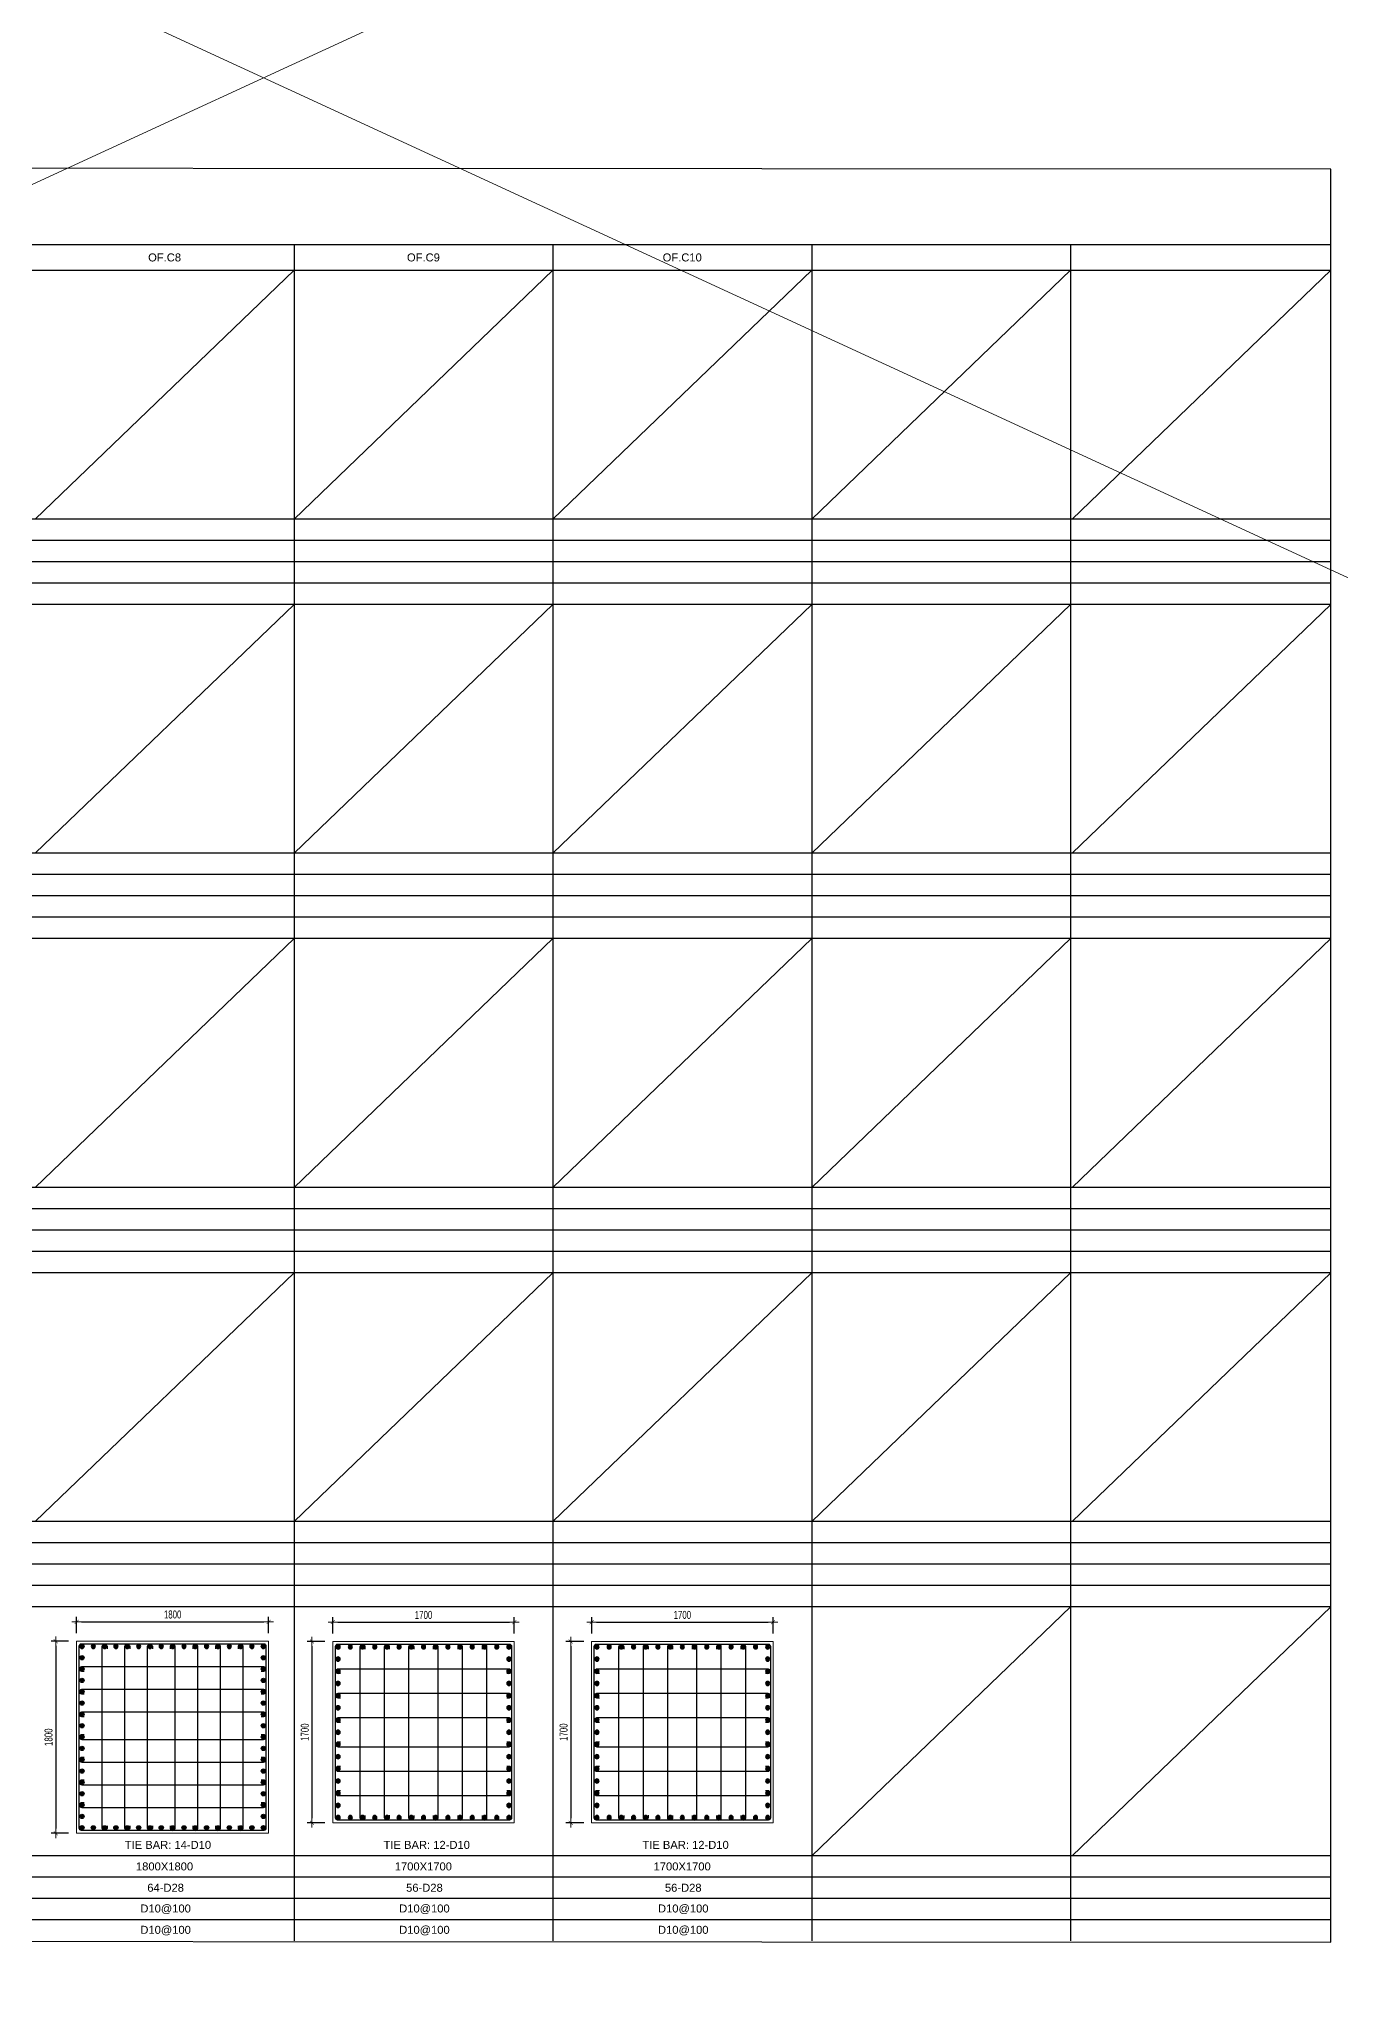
# Model space of a CAD drawing. Header units: millimetres. Extents: x 61878 to 380960, y -19809 to 191918.
# Drawn here: x 339694 to 351893, y 49083 to 67508 of the extents above; entities that cross this region are included whole.
import ezdxf
from ezdxf.enums import TextEntityAlignment as Align

# ---------------------------------------------------------------- set-up
doc = ezdxf.new("R2010")
doc.units = ezdxf.units.MM
doc.linetypes.add('CENTER2', pattern=[1.125, 0.75, -0.125, 0.125, -0.125])
doc.layers.get('Defpoints').update_dxf_attribs({"color": 151, "lineweight": 9})
for name, color, linetype in [('2', 2, 'Continuous'), ('A-ANNO-LEAD', 4, 'Continuous'), ('CEN', 1, 'CENTER2'), ('STL', 3, 'Continuous'), ('TIT1', 3, 'Continuous')]:
    doc.layers.add(name, color=color, linetype=linetype)
doc.layers.add('NDC_S_CONTINUOUS', color=3, linetype='Continuous', lineweight=20)
doc.layers.add('NDC_S_DIM', color=1, linetype='Continuous', lineweight=15)
doc.styles.add('NDC_ARIAL', font='arial.ttf', dxfattribs={"width": 0.85})
doc.styles.add('NDC_DIM', font='', dxfattribs={"width": 0.75})
doc.styles.get('NDC_DIM').set_extended_font_data('Dotum')
doc.dimstyles.new('NDC_dim_30', dxfattribs={"dimscale": 30, "dimtxt": 2.5, "dimasz": 1.5, "dimexe": 1.5, "dimexo": 2.5, "dimgap": 1, "dimtad": 1, "dimdec": 0, "dimzin": 0, "dimdsep": 46, "dimtxsty": 'NDC_DIM', "dimblk": 'DIMMARK', "dimcen": 0.09, "dimdle": 1.2, "dimclrd": 1, "dimclre": 1, "dimclrt": 3, "dimadec": 0, "dimazin": 0, "dimtfac": 1, "dimtdec": 0, "dimtix": 1, "dimtofl": 0, "dimtmove": 0, "dimatfit": 3, "dimfxl": 8, "dimfxlon": 1, "dimtolj": 1, "dimtzin": 0, "dimarcsym": 0})

# ---------------------------------------------------------------- blocks, each defined once
blk = doc.blocks.new('DIMMARK')
at = {"layer": 'NDC_S_DIM', "color": 1}
blk.add_line((-1.5, 0), (1, 0), dxfattribs=at)
at = {"layer": 'NDC_S_DIM', "color": 2, "const_width": 0.1}
blk.add_lwpolyline([(-0.42, -0.42), (0.42, 0.42)], dxfattribs=at)
blk = doc.blocks.new('*D1835')
at = {"layer": 'Defpoints', "color": 0, "ltscale": 40, "transparency": 16777216}
for p in [(341844, 52673), (340044, 52491), (341844, 52491)]:
    blk.add_point(p, dxfattribs=at)
at = {"layer": 'NDC_S_DIM', "color": 1, "lineweight": -2, "ltscale": 40, "transparency": 16777216}
for p, q in [((340044, 52566), (340044, 52718)), ((341844, 52566), (341844, 52718)), ((340089, 52673), (341799, 52673))]:
    blk.add_line(p, q, dxfattribs=at)
at = {"layer": 'NDC_S_DIM', "color": 1, "lineweight": -2, "ltscale": 40, "transparency": 16777216, "xscale": 45, "yscale": 45, "zscale": 45, "rotation": 180}
blk.add_blockref('DIMMARK', (340044, 52673), dxfattribs=at)
at = {"layer": 'NDC_S_DIM', "color": 1, "lineweight": -2, "ltscale": 40, "transparency": 16777216, "xscale": 45, "yscale": 45, "zscale": 45}
blk.add_blockref('DIMMARK', (341844, 52673), dxfattribs=at)
at = {"layer": 'NDC_S_DIM', "color": 3, "ltscale": 40, "transparency": 16777216, "insert": (340944, 52741), "char_height": 75, "attachment_point": 5, "style": 'NDC_DIM'}
blk.add_mtext('\\A1;1800', dxfattribs=at)
blk = doc.blocks.new('*D1836')
at = {"layer": 'Defpoints', "color": 0, "ltscale": 40, "transparency": 16777216}
for p in [(340044, 52491), (339849, 50691), (340044, 50691)]:
    blk.add_point(p, dxfattribs=at)
at = {"layer": 'NDC_S_DIM', "color": 1, "lineweight": -2, "ltscale": 40, "transparency": 16777216}
for p, q in [((339969, 52491), (339804, 52491)), ((339849, 52446), (339849, 50736)), ((339969, 50691), (339804, 50691))]:
    blk.add_line(p, q, dxfattribs=at)
at = {"layer": 'NDC_S_DIM', "color": 1, "lineweight": -2, "ltscale": 40, "transparency": 16777216, "xscale": 45, "yscale": 45, "zscale": 45}
for p, rotation in [((339849, 52491), 90), ((339849, 50691), 270)]:
    blk.add_blockref('DIMMARK', p, dxfattribs=dict(at, rotation=rotation))
at = {"layer": 'NDC_S_DIM', "color": 3, "ltscale": 40, "transparency": 16777216, "insert": (339781, 51591), "char_height": 75, "attachment_point": 5, "rotation": 90, "style": 'NDC_DIM'}
blk.add_mtext('\\A1;1800', dxfattribs=at)
blk = doc.blocks.new('8')
at = {"layer": '2'}
blk.add_hatch(color=256, dxfattribs=at).paths.add_polyline_path([(20, 0, 0.386127), (2, 20), (-2, 20, 0.386127), (-20, 0, 1)])
blk.add_circle((0, 0), 20, dxfattribs=at)
blk = doc.blocks.new('5')
at = {"layer": 'CEN', "rotation": 180}
blk.add_blockref('8', (0, 0), dxfattribs=at)
blk = doc.blocks.new('*U1777')
at = {"layer": 'STL', "xscale": -1, "rotation": 270}
blk.add_blockref('5', (0, 0), dxfattribs=at)
blk = doc.blocks.new('*U1778')
at = {"layer": 'NDC_S_DIM', "color": 0, "linetype": 'ByBlock', "lineweight": -2, "transparency": 16777216}
for p in [(308694, 70752), (308801, 70752), (308907, 70752), (309013, 70752), (309119, 70752), (309226, 70752), (309332, 70752), (309438, 70752), (309544, 70752), (309651, 70752), (309757, 70752), (309863, 70752), (309970, 70752), (310076, 70752), (310182, 70752), (310288, 70752), (310395, 70752)]:
    blk.add_blockref('*U1777', p, dxfattribs=at)
blk = doc.blocks.new('*U1779')
at = {"layer": 'STL', "xscale": -1, "rotation": 270}
blk.add_blockref('5', (0, 0), dxfattribs=at)
blk = doc.blocks.new('*U1780')
at = {"layer": 'NDC_S_DIM', "color": 0, "linetype": 'ByBlock', "lineweight": -2, "transparency": 16777216}
for p in [(308694, 70752), (308801, 70752), (308907, 70752), (309013, 70752), (309119, 70752), (309226, 70752), (309332, 70752), (309438, 70752), (309544, 70752), (309651, 70752), (309757, 70752), (309863, 70752), (309970, 70752), (310076, 70752), (310182, 70752), (310288, 70752), (310395, 70752)]:
    blk.add_blockref('*U1779', p, dxfattribs=at)
blk = doc.blocks.new('*U1781')
at = {"layer": 'STL', "xscale": -1, "rotation": 270}
blk.add_blockref('5', (0, 0), dxfattribs=at)
blk = doc.blocks.new('*U1782')
at = {"layer": 'NDC_S_DIM', "color": 0, "linetype": 'ByBlock', "lineweight": -2, "transparency": 16777216}
for p in [(308694, 70752), (308801, 70752), (308907, 70752), (309013, 70752), (309119, 70752), (309226, 70752), (309332, 70752), (309438, 70752), (309544, 70752), (309651, 70752), (309757, 70752), (309863, 70752), (309970, 70752), (310076, 70752), (310182, 70752), (310288, 70752), (310395, 70752)]:
    blk.add_blockref('*U1781', p, dxfattribs=at)
blk = doc.blocks.new('*U1775')
at = {"layer": 'STL', "xscale": -1, "rotation": 270}
blk.add_blockref('5', (0, 0), dxfattribs=at)
blk = doc.blocks.new('*U1776')
at = {"layer": 'NDC_S_DIM', "color": 0, "linetype": 'ByBlock', "lineweight": -2, "transparency": 16777216}
for p in [(308694, 70752), (308801, 70752), (308907, 70752), (309013, 70752), (309119, 70752), (309226, 70752), (309332, 70752), (309438, 70752), (309544, 70752), (309651, 70752), (309757, 70752), (309863, 70752), (309970, 70752), (310076, 70752), (310182, 70752), (310288, 70752), (310395, 70752)]:
    blk.add_blockref('*U1775', p, dxfattribs=at)
blk = doc.blocks.new('*U1773')
at = {"layer": 'STL', "xscale": -1, "rotation": 270}
blk.add_blockref('5', (0, 0), dxfattribs=at)
blk = doc.blocks.new('*U1774')
at = {"layer": 'NDC_S_DIM', "color": 0, "linetype": 'ByBlock', "lineweight": -2, "transparency": 16777216}
for p in [(299693, 70168), (299807, 70168), (299921, 70168), (300036, 70168), (300150, 70168), (300264, 70168), (300379, 70168), (300493, 70168), (300607, 70168), (300722, 70168), (300836, 70168), (300950, 70168), (301065, 70168), (301179, 70168), (301293, 70168)]:
    blk.add_blockref('*U1773', p, dxfattribs=at)
blk = doc.blocks.new('*U1783')
at = {"layer": 'STL', "xscale": -1, "rotation": 270}
blk.add_blockref('5', (0, 0), dxfattribs=at)
blk = doc.blocks.new('*U1784')
at = {"layer": 'NDC_S_DIM', "color": 0, "linetype": 'ByBlock', "lineweight": -2, "transparency": 16777216}
for p in [(299693, 70168), (299807, 70168), (299921, 70168), (300036, 70168), (300150, 70168), (300264, 70168), (300379, 70168), (300493, 70168), (300607, 70168), (300722, 70168), (300836, 70168), (300950, 70168), (301065, 70168), (301179, 70168), (301293, 70168)]:
    blk.add_blockref('*U1783', p, dxfattribs=at)
blk = doc.blocks.new('*U1785')
at = {"layer": 'STL', "xscale": -1, "rotation": 270}
blk.add_blockref('5', (0, 0), dxfattribs=at)
blk = doc.blocks.new('*U1786')
at = {"layer": 'NDC_S_DIM', "color": 0, "linetype": 'ByBlock', "lineweight": -2, "transparency": 16777216}
for p in [(299693, 70168), (299807, 70168), (299921, 70168), (300036, 70168), (300150, 70168), (300264, 70168), (300379, 70168), (300493, 70168), (300607, 70168), (300722, 70168), (300836, 70168), (300950, 70168), (301065, 70168), (301179, 70168), (301293, 70168)]:
    blk.add_blockref('*U1785', p, dxfattribs=at)
blk = doc.blocks.new('*U1787')
at = {"layer": 'STL', "xscale": -1, "rotation": 270}
blk.add_blockref('5', (0, 0), dxfattribs=at)
blk = doc.blocks.new('*U1788')
at = {"layer": 'NDC_S_DIM', "color": 0, "linetype": 'ByBlock', "lineweight": -2, "transparency": 16777216}
for p in [(299693, 70168), (299807, 70168), (299921, 70168), (300036, 70168), (300150, 70168), (300264, 70168), (300379, 70168), (300493, 70168), (300607, 70168), (300722, 70168), (300836, 70168), (300950, 70168), (301065, 70168), (301179, 70168), (301293, 70168)]:
    blk.add_blockref('*U1787', p, dxfattribs=at)
blk = doc.blocks.new('*D1837')
at = {"layer": 'Defpoints', "color": 0, "ltscale": 40, "transparency": 16777216}
for p in [(344146, 52670), (342446, 52488), (344146, 52488)]:
    blk.add_point(p, dxfattribs=at)
at = {"layer": 'NDC_S_DIM', "color": 1, "lineweight": -2, "ltscale": 40, "transparency": 16777216}
for p, q in [((342446, 52563), (342446, 52715)), ((344146, 52563), (344146, 52715)), ((342491, 52670), (344101, 52670))]:
    blk.add_line(p, q, dxfattribs=at)
at = {"layer": 'NDC_S_DIM', "color": 1, "lineweight": -2, "ltscale": 40, "transparency": 16777216, "xscale": 45, "yscale": 45, "zscale": 45, "rotation": 180}
blk.add_blockref('DIMMARK', (342446, 52670), dxfattribs=at)
at = {"layer": 'NDC_S_DIM', "color": 1, "lineweight": -2, "ltscale": 40, "transparency": 16777216, "xscale": 45, "yscale": 45, "zscale": 45}
blk.add_blockref('DIMMARK', (344146, 52670), dxfattribs=at)
at = {"layer": 'NDC_S_DIM', "color": 3, "ltscale": 40, "transparency": 16777216, "insert": (343296, 52737), "char_height": 75, "attachment_point": 5, "style": 'NDC_DIM'}
blk.add_mtext('\\A1;1700', dxfattribs=at)
blk = doc.blocks.new('*D1838')
at = {"layer": 'Defpoints', "color": 0, "ltscale": 40, "transparency": 16777216}
for p in [(342446, 52488), (342250, 50788), (342446, 50788)]:
    blk.add_point(p, dxfattribs=at)
at = {"layer": 'NDC_S_DIM', "color": 1, "lineweight": -2, "ltscale": 40, "transparency": 16777216}
for p, q in [((342371, 52488), (342205, 52488)), ((342250, 52443), (342250, 50833)), ((342371, 50788), (342205, 50788))]:
    blk.add_line(p, q, dxfattribs=at)
at = {"layer": 'NDC_S_DIM', "color": 1, "lineweight": -2, "ltscale": 40, "transparency": 16777216, "xscale": 45, "yscale": 45, "zscale": 45}
for p, rotation in [((342250, 52488), 90), ((342250, 50788), 270)]:
    blk.add_blockref('DIMMARK', p, dxfattribs=dict(at, rotation=rotation))
at = {"layer": 'NDC_S_DIM', "color": 3, "ltscale": 40, "transparency": 16777216, "insert": (342183, 51638), "char_height": 75, "attachment_point": 5, "rotation": 90, "style": 'NDC_DIM'}
blk.add_mtext('\\A1;1700', dxfattribs=at)
blk = doc.blocks.new('*U1795')
at = {"layer": 'STL', "xscale": -1, "rotation": 270}
blk.add_blockref('5', (0, 0), dxfattribs=at)
blk = doc.blocks.new('*U1796')
at = {"layer": 'NDC_S_DIM', "color": 0, "linetype": 'ByBlock', "lineweight": -2, "transparency": 16777216}
for p in [(299693, 70168), (299807, 70168), (299921, 70168), (300036, 70168), (300150, 70168), (300264, 70168), (300379, 70168), (300493, 70168), (300607, 70168), (300722, 70168), (300836, 70168), (300950, 70168), (301065, 70168), (301179, 70168), (301293, 70168)]:
    blk.add_blockref('*U1795', p, dxfattribs=at)
blk = doc.blocks.new('*U1789')
at = {"layer": 'STL', "xscale": -1, "rotation": 270}
blk.add_blockref('5', (0, 0), dxfattribs=at)
blk = doc.blocks.new('*U1790')
at = {"layer": 'NDC_S_DIM', "color": 0, "linetype": 'ByBlock', "lineweight": -2, "transparency": 16777216}
for p in [(299693, 70168), (299807, 70168), (299921, 70168), (300036, 70168), (300150, 70168), (300264, 70168), (300379, 70168), (300493, 70168), (300607, 70168), (300722, 70168), (300836, 70168), (300950, 70168), (301065, 70168), (301179, 70168), (301293, 70168)]:
    blk.add_blockref('*U1789', p, dxfattribs=at)
blk = doc.blocks.new('*U1791')
at = {"layer": 'STL', "xscale": -1, "rotation": 270}
blk.add_blockref('5', (0, 0), dxfattribs=at)
blk = doc.blocks.new('*U1792')
at = {"layer": 'NDC_S_DIM', "color": 0, "linetype": 'ByBlock', "lineweight": -2, "transparency": 16777216}
for p in [(299693, 70168), (299807, 70168), (299921, 70168), (300036, 70168), (300150, 70168), (300264, 70168), (300379, 70168), (300493, 70168), (300607, 70168), (300722, 70168), (300836, 70168), (300950, 70168), (301065, 70168), (301179, 70168), (301293, 70168)]:
    blk.add_blockref('*U1791', p, dxfattribs=at)
blk = doc.blocks.new('*U1793')
at = {"layer": 'STL', "xscale": -1, "rotation": 270}
blk.add_blockref('5', (0, 0), dxfattribs=at)
blk = doc.blocks.new('*U1794')
at = {"layer": 'NDC_S_DIM', "color": 0, "linetype": 'ByBlock', "lineweight": -2, "transparency": 16777216}
for p in [(299693, 70168), (299807, 70168), (299921, 70168), (300036, 70168), (300150, 70168), (300264, 70168), (300379, 70168), (300493, 70168), (300607, 70168), (300722, 70168), (300836, 70168), (300950, 70168), (301065, 70168), (301179, 70168), (301293, 70168)]:
    blk.add_blockref('*U1793', p, dxfattribs=at)
blk = doc.blocks.new('*D1839')
at = {"layer": 'Defpoints', "color": 0, "ltscale": 40, "transparency": 16777216}
for p in [(346572, 52670), (344872, 52488), (346572, 52488)]:
    blk.add_point(p, dxfattribs=at)
at = {"layer": 'NDC_S_DIM', "color": 1, "lineweight": -2, "ltscale": 40, "transparency": 16777216}
for p, q in [((344872, 52563), (344872, 52715)), ((346572, 52563), (346572, 52715)), ((344917, 52670), (346527, 52670))]:
    blk.add_line(p, q, dxfattribs=at)
at = {"layer": 'NDC_S_DIM', "color": 1, "lineweight": -2, "ltscale": 40, "transparency": 16777216, "xscale": 45, "yscale": 45, "zscale": 45, "rotation": 180}
blk.add_blockref('DIMMARK', (344872, 52670), dxfattribs=at)
at = {"layer": 'NDC_S_DIM', "color": 1, "lineweight": -2, "ltscale": 40, "transparency": 16777216, "xscale": 45, "yscale": 45, "zscale": 45}
blk.add_blockref('DIMMARK', (346572, 52670), dxfattribs=at)
at = {"layer": 'NDC_S_DIM', "color": 3, "ltscale": 40, "transparency": 16777216, "insert": (345722, 52737), "char_height": 75, "attachment_point": 5, "style": 'NDC_DIM'}
blk.add_mtext('\\A1;1700', dxfattribs=at)
blk = doc.blocks.new('*D1840')
at = {"layer": 'Defpoints', "color": 0, "ltscale": 40, "transparency": 16777216}
for p in [(344872, 52488), (344676, 50788), (344872, 50788)]:
    blk.add_point(p, dxfattribs=at)
at = {"layer": 'NDC_S_DIM', "color": 1, "lineweight": -2, "ltscale": 40, "transparency": 16777216}
for p, q in [((344797, 52488), (344631, 52488)), ((344676, 52443), (344676, 50833)), ((344797, 50788), (344631, 50788))]:
    blk.add_line(p, q, dxfattribs=at)
at = {"layer": 'NDC_S_DIM', "color": 1, "lineweight": -2, "ltscale": 40, "transparency": 16777216, "xscale": 45, "yscale": 45, "zscale": 45}
for p, rotation in [((344676, 52488), 90), ((344676, 50788), 270)]:
    blk.add_blockref('DIMMARK', p, dxfattribs=dict(at, rotation=rotation))
at = {"layer": 'NDC_S_DIM', "color": 3, "ltscale": 40, "transparency": 16777216, "insert": (344609, 51638), "char_height": 75, "attachment_point": 5, "rotation": 90, "style": 'NDC_DIM'}
blk.add_mtext('\\A1;1700', dxfattribs=at)

msp = doc.modelspace()

# ---------------------------------------------------------------- linework, layer by layer
at = {"layer": '2', "lineweight": -2, "ltscale": 1000}
for points in [[(341819, 52446.5), (341819, 50736.5, -0.4142136), (341799, 50716.5), (340089, 50716.5, -0.4142136), (340069, 50736.5), (340069, 52446.5, -0.4142136), (340089, 52466.5), (341799, 52466.5, -0.4142136)], [(344120.7, 52443.3), (344120.7, 50833.3, -0.4142136), (344100.7, 50813.3), (342490.7, 50813.3, -0.4142136), (342470.7, 50833.3), (342470.7, 52443.3, -0.4142136), (342490.7, 52463.3), (344100.7, 52463.3, -0.4142136)], [(346546.8, 52443.3), (346546.8, 50833.3, -0.4142136), (346526.8, 50813.3), (344916.8, 50813.3, -0.4142136), (344896.8, 50833.3), (344896.8, 52443.3, -0.4142136), (344916.8, 52463.3), (346526.8, 52463.3, -0.4142136)]]:
    msp.add_lwpolyline(points, format="xyb", close=True, dxfattribs=at)
at = {"layer": '2'}
for points in [[(340328.8, 50761.1), (340328.8, 50739, -1), (340283.8, 50739), (340283.8, 52441, -1), (340328.8, 52441), (340328.8, 52418.8)], [(340541.4, 50761.1), (340541.4, 50739, -1), (340496.3, 50739), (340496.3, 52441, -1), (340541.4, 52441), (340541.4, 52418.8)], [(340753.9, 50761.1), (340753.9, 50739, -1), (340708.9, 50739), (340708.9, 52441, -1), (340753.9, 52441), (340753.9, 52418.8)], [(340921.5, 50761.1), (340921.5, 50739, 1), (340966.5, 50739), (340966.5, 52441, 1), (340921.5, 52441), (340921.5, 52418.8)], [(341134, 50761.1), (341134, 50739, 1), (341179, 50739), (341179, 52441, 1), (341134, 52441), (341134, 52418.8)], [(341346.6, 50761.1), (341346.6, 50739, 1), (341391.6, 50739), (341391.6, 52441, 1), (341346.6, 52441), (341346.6, 52418.8)], [(341559.1, 50761.1), (341559.1, 50739, 1), (341604.1, 50739), (341604.1, 52441, 1), (341559.1, 52441), (341559.1, 52418.8)], [(342746.6, 50858), (342746.6, 50835.8, -1), (342701.6, 50835.8), (342701.6, 52437.8, -1), (342746.6, 52437.8), (342746.6, 52415.7)], [(342975.2, 50859.5), (342975.2, 50837.3, -1), (342930.2, 50837.3), (342930.2, 52439.3, -1), (342975.2, 52439.3), (342975.2, 52417.2)], [(343203.9, 50858), (343203.9, 50835.8, -1), (343158.8, 50835.8), (343158.8, 52437.8, -1), (343203.9, 52437.8), (343203.9, 52415.7)], [(343387.5, 50858), (343387.5, 50835.8, 1), (343432.5, 50835.8), (343432.5, 52437.8, 1), (343387.5, 52437.8), (343387.5, 52415.7)], [(343616.1, 50858), (343616.1, 50835.8, 1), (343661.1, 50835.8), (343661.1, 52437.8, 1), (343616.1, 52437.8), (343616.1, 52415.7)], [(343844.8, 50858), (343844.8, 50835.8, 1), (343889.8, 50835.8), (343889.8, 52437.8, 1), (343844.8, 52437.8), (343844.8, 52415.7)], [(345172.7, 50858), (345172.7, 50835.8, -1), (345127.7, 50835.8), (345127.7, 52437.8, -1), (345172.7, 52437.8), (345172.7, 52415.7)], [(345401.3, 50859.5), (345401.3, 50837.3, -1), (345356.3, 50837.3), (345356.3, 52439.3, -1), (345401.3, 52439.3), (345401.3, 52417.2)], [(345630, 50858), (345630, 50835.8, -1), (345584.9, 50835.8), (345584.9, 52437.8, -1), (345630, 52437.8), (345630, 52415.7)], [(345813.6, 50858), (345813.6, 50835.8, 1), (345858.6, 50835.8), (345858.6, 52437.8, 1), (345813.6, 52437.8), (345813.6, 52415.7)], [(346042.2, 50858), (346042.2, 50835.8, 1), (346087.2, 50835.8), (346087.2, 52437.8, 1), (346042.2, 52437.8), (346042.2, 52415.7)], [(346270.9, 50858), (346270.9, 50835.8, 1), (346315.9, 50835.8), (346315.9, 52437.8, 1), (346270.9, 52437.8), (346270.9, 52415.7)], [(340115.9, 52207.3), (340093.7, 52207.3, -1), (340093.7, 52252.4), (341795.8, 52252.4, -1), (341795.8, 52207.3), (341773.6, 52207.3)], [(342517.6, 52186.7), (342495.4, 52186.7, -1), (342495.4, 52231.7), (344097.5, 52231.7, -1), (344097.5, 52186.7), (344075.3, 52186.7)], [(344943.7, 52186.7), (344921.5, 52186.7, -1), (344921.5, 52231.7), (346523.6, 52231.7, -1), (346523.6, 52186.7), (346501.4, 52186.7)], [(340115.9, 51994.8), (340093.7, 51994.8, -1), (340093.7, 52039.8), (341795.8, 52039.8, -1), (341795.8, 51994.8), (341773.6, 51994.8)], [(342517.6, 51958), (342495.4, 51958, -1), (342495.4, 52003.1), (344097.5, 52003.1, -1), (344097.5, 51958), (344075.3, 51958)], [(344943.7, 51958), (344921.5, 51958, -1), (344921.5, 52003.1), (346523.6, 52003.1, -1), (346523.6, 51958), (346501.4, 51958)], [(340115.9, 51782.2), (340093.7, 51782.2, -1), (340093.7, 51827.3), (341795.8, 51827.3, -1), (341795.8, 51782.2), (341773.6, 51782.2)], [(342517.6, 51729.4), (342495.4, 51729.4, -1), (342495.4, 51774.4), (344097.5, 51774.4, -1), (344097.5, 51729.4), (344075.3, 51729.4)], [(344943.7, 51729.4), (344921.5, 51729.4, -1), (344921.5, 51774.4), (346523.6, 51774.4, -1), (346523.6, 51729.4), (346501.4, 51729.4)], [(340115.9, 51614.7), (340093.7, 51614.7, 1), (340093.7, 51569.7), (341795.8, 51569.7, 1), (341795.8, 51614.7), (341773.6, 51614.7)], [(342517.6, 51545.8), (342495.4, 51545.8, 1), (342495.4, 51500.8), (344097.5, 51500.8, 1), (344097.5, 51545.8), (344075.3, 51545.8)], [(344943.7, 51545.8), (344921.5, 51545.8, 1), (344921.5, 51500.8), (346523.6, 51500.8, 1), (346523.6, 51545.8), (346501.4, 51545.8)], [(340115.9, 51402.1), (340093.7, 51402.1, 1), (340093.7, 51357.1), (341795.8, 51357.1, 1), (341795.8, 51402.1), (341773.6, 51402.1)], [(342517.6, 51317.2), (342495.4, 51317.2, 1), (342495.4, 51272.1), (344097.5, 51272.1, 1), (344097.5, 51317.2), (344075.3, 51317.2)], [(344943.7, 51317.2), (344921.5, 51317.2, 1), (344921.5, 51272.1), (346523.6, 51272.1, 1), (346523.6, 51317.2), (346501.4, 51317.2)], [(340115.9, 51189.6), (340093.7, 51189.6, 1), (340093.7, 51144.6), (341795.8, 51144.6, 1), (341795.8, 51189.6), (341773.6, 51189.6)], [(342517.6, 51088.5), (342495.4, 51088.5, 1), (342495.4, 51043.5), (344097.5, 51043.5, 1), (344097.5, 51088.5), (344075.3, 51088.5)], [(344943.7, 51088.5), (344921.5, 51088.5, 1), (344921.5, 51043.5), (346523.6, 51043.5, 1), (346523.6, 51088.5), (346501.4, 51088.5)], [(340115.9, 50977), (340093.7, 50977, 1), (340093.7, 50932), (341795.8, 50932, 1), (341795.8, 50977), (341773.6, 50977)]]:
    msp.add_lwpolyline(points, format="xyb", dxfattribs=at)
at = {"layer": 'A-ANNO-LEAD'}
msp.add_lwpolyline([(330466.4, 49683.4), (351801.4, 49670.2), (351801.4, 66290.2), (330466.4, 66303.4)], close=True, dxfattribs=at)
at = {"layer": 'Defpoints', "ltscale": 40}
for p, q in [((302635, 49083.4), (380959.6, 85214)), ((302635, 85214), (380959.6, 49083.4))]:
    msp.add_line(p, q, dxfattribs=at)
at = {"layer": 'NDC_S_CONTINUOUS', "ltscale": 70}
for points in [[(341844, 52491.5), (341844, 50691.5), (340044, 50691.5), (340044, 52491.5), (341844, 52491.5)], [(344145.7, 52488.3), (344145.7, 50788.3), (342445.7, 50788.3), (342445.7, 52488.3), (344145.7, 52488.3)], [(346571.8, 52488.3), (346571.8, 50788.3), (344871.8, 50788.3), (344871.8, 52488.3), (346571.8, 52488.3)]]:
    msp.add_lwpolyline(points, dxfattribs=at)
at = {"layer": 'TIT1', "color": 2}
msp.add_line((330466.4, 65583.4), (351801.4, 65583.4), dxfattribs=at)
at = {"layer": 'TIT1'}
for p, q in [((342082.6, 65583.4), (342082.6, 49683.4)), ((344508.7, 65583.4), (344508.7, 49683.4)), ((346934.8, 65583.4), (346934.8, 49683.4)), ((349360.9, 65583.4), (349360.9, 49683.4)), ((330466.4, 65343.4), (351801.4, 65343.4)), ((351801.4, 62210.7), (330466.4, 62210.7)), ((351801.4, 59078), (330466.4, 59078)), ((351801.4, 55945.3), (330466.4, 55945.3)), ((351801.4, 52812.6), (330466.4, 52812.6))]:
    msp.add_line(p, q, dxfattribs=at)
at = {"layer": 'TIT1', "color": 8}
for p, q in [((351801.4, 63010.7), (331094.3, 63010.7)), ((351801.4, 62810.7), (331094.3, 62810.7)), ((351801.4, 62610.7), (331094.3, 62610.7)), ((351801.4, 62410.7), (331094.3, 62410.7)), ((351801.4, 59878), (331094.3, 59878)), ((351801.4, 59678), (331094.3, 59678)), ((351801.4, 59478), (331094.3, 59478)), ((351801.4, 59278), (331523.5, 59278)), ((351801.4, 56745.3), (331094.3, 56745.3)), ((351801.4, 56545.3), (331094.3, 56545.3)), ((351801.4, 56345.3), (331094.3, 56345.3)), ((351801.4, 56145.3), (331523.5, 56145.3)), ((351801.4, 53612.6), (331094.3, 53612.6)), ((351801.4, 53412.6), (331094.3, 53412.6)), ((351801.4, 53212.6), (331094.3, 53212.6)), ((351801.4, 53012.6), (331523.5, 53012.6)), ((351801.4, 50479.9), (331094.3, 50479.9)), ((351801.4, 50279.9), (331094.3, 50279.9)), ((351801.4, 50079.9), (331094.3, 50079.9)), ((351801.4, 49879.9), (331523.5, 49879.9))]:
    msp.add_line(p, q, dxfattribs=at)
for points in [[(342082.6, 65343.4), (339656.5, 63010.7)], [(344508.7, 65343.4), (342082.6, 63010.7)], [(346934.8, 65343.4), (344508.7, 63010.7)], [(349360.9, 65343.4), (346934.8, 63010.7)], [(351801.4, 65343.4), (349375.3, 63010.7)], [(342082.6, 62210.7), (339656.5, 59878)], [(344508.7, 62210.7), (342082.6, 59878)], [(346934.8, 62210.7), (344508.7, 59878)], [(349360.9, 62210.7), (346934.8, 59878)], [(351801.4, 62210.7), (349375.3, 59878)], [(342082.6, 59078), (339656.5, 56745.3)], [(344508.7, 59078), (342082.6, 56745.3)], [(346934.8, 59078), (344508.7, 56745.3)], [(349360.9, 59078), (346934.8, 56745.3)], [(351801.4, 59078), (349375.3, 56745.3)], [(342082.6, 55945.3), (339656.5, 53612.6)], [(344508.7, 55945.3), (342082.6, 53612.6)], [(346934.8, 55945.3), (344508.7, 53612.6)], [(349360.9, 55945.3), (346934.8, 53612.6)], [(351801.4, 55945.3), (349375.3, 53612.6)], [(349360.9, 52812.6), (346934.8, 50479.9)], [(351801.4, 52812.6), (349375.3, 50479.9)]]:
    msp.add_lwpolyline(points, dxfattribs=at)

# ---------------------------------------------------------------- block references
at = {"layer": 'NDC_S_DIM', "xscale": -1}
for name, p, rotation in [('*U1782', (269342.2, -257952.3), 270), ('*U1776', (271042.7, -257952.3), 270), ('*U1780', (31399.5, 121493.5), 180)]:
    msp.add_blockref(name, p, dxfattribs=dict(at, rotation=rotation))
at = {"layer": 'NDC_S_DIM'}
for name, p in [('*U1778', (31399.5, -18310.6)), ('*U1774', (42802.7, -17729.8)), ('*U1796', (45228.8, -17729.8)), ('*U1784', (42802.7, -19330.2)), ('*U1790', (45228.8, -19330.2))]:
    msp.add_blockref(name, p, dxfattribs=at)
at = {"layer": 'NDC_S_DIM', "rotation": 90}
for name, p in [('*U1786', (412663.1, -248855.4)), ('*U1788', (414263.5, -248855.4)), ('*U1792', (415089.2, -248855.4)), ('*U1794', (416689.6, -248855.4))]:
    msp.add_blockref(name, p, dxfattribs=at)

# ---------------------------------------------------------------- texts
at = {"layer": 'TIT1', "color": 2, "style": 'NDC_ARIAL'}
for s, p in [('OF.C8', (340868.6, 65463.4)), ('OF.C9', (343294.7, 65463.4)), ('OF.C10', (345720.8, 65463.4))]:
    msp.add_text(s, height=75, dxfattribs=at).set_placement(p, align=Align.MIDDLE)
at = {"layer": 'TIT1', "style": 'NDC_ARIAL'}
for s, p in [('TIE BAR: 14-D10', (340899.8, 50581.6)), ('TIE BAR: 12-D10', (343325.9, 50581.6)), ('TIE BAR: 12-D10', (345752, 50581.6)), ('1700X1700', (343294.1, 50379.7)), ('1700X1700', (345720.2, 50379.7)), ('64-D28', (340878.1, 50179.7)), ('56-D28', (343304.2, 50179.7)), ('56-D28', (345730.3, 50179.7)), ('D10@100', (340878.1, 49979.7)), ('D10@100', (343304.2, 49979.7)), ('D10@100', (345730.3, 49979.7)), ('D10@100', (340878.1, 49779.7)), ('D10@100', (343304.2, 49779.7)), ('D10@100', (345730.3, 49779.7))]:
    msp.add_text(s, height=75, dxfattribs=at).set_placement(p, align=Align.MIDDLE)
at = {"layer": 'TIT1', "color": 6, "style": 'NDC_ARIAL'}
msp.add_text('1800X1800', height=75, dxfattribs=at).set_placement((340868, 50379.7), align=Align.MIDDLE)

# ---------------------------------------------------------------- dimensions: what is measured, and where the dimension line sits
at = {"layer": 'NDC_S_DIM', "ltscale": 40}
for base, p1, p2, picture, middle in [((341844, 52673), (340044, 52491.5), (341844, 52491.5), '*D1835', (340944, 52740.6)), ((344145.7, 52669.9), (342445.7, 52488.3), (344145.7, 52488.3), '*D1837', (343295.7, 52737.5)), ((346571.8, 52669.9), (344871.8, 52488.3), (346571.8, 52488.3), '*D1839', (345721.8, 52737.5))]:
    dim = msp.add_linear_dim(base=base, p1=p1, p2=p2, dimstyle='NDC_dim_30', dxfattribs=at)
    dim.commit()
    dim.dimension.update_dxf_attribs({"geometry": picture, "text_midpoint": middle})
for base, p1, p2, picture, middle in [((339848.6, 50691.5), (340044, 52491.5), (340044, 50691.5), '*D1836', (339781.1, 51591.5)), ((342250.3, 50788.3), (342445.7, 52488.3), (342445.7, 50788.3), '*D1838', (342182.8, 51638.3)), ((344676.4, 50788.3), (344871.8, 52488.3), (344871.8, 50788.3), '*D1840', (344608.9, 51638.3))]:
    dim = msp.add_linear_dim(base=base, p1=p1, p2=p2, angle=90, dimstyle='NDC_dim_30', dxfattribs=at)
    dim.commit()
    dim.dimension.update_dxf_attribs({"geometry": picture, "text_midpoint": middle})

doc.saveas('drawing.dxf')
